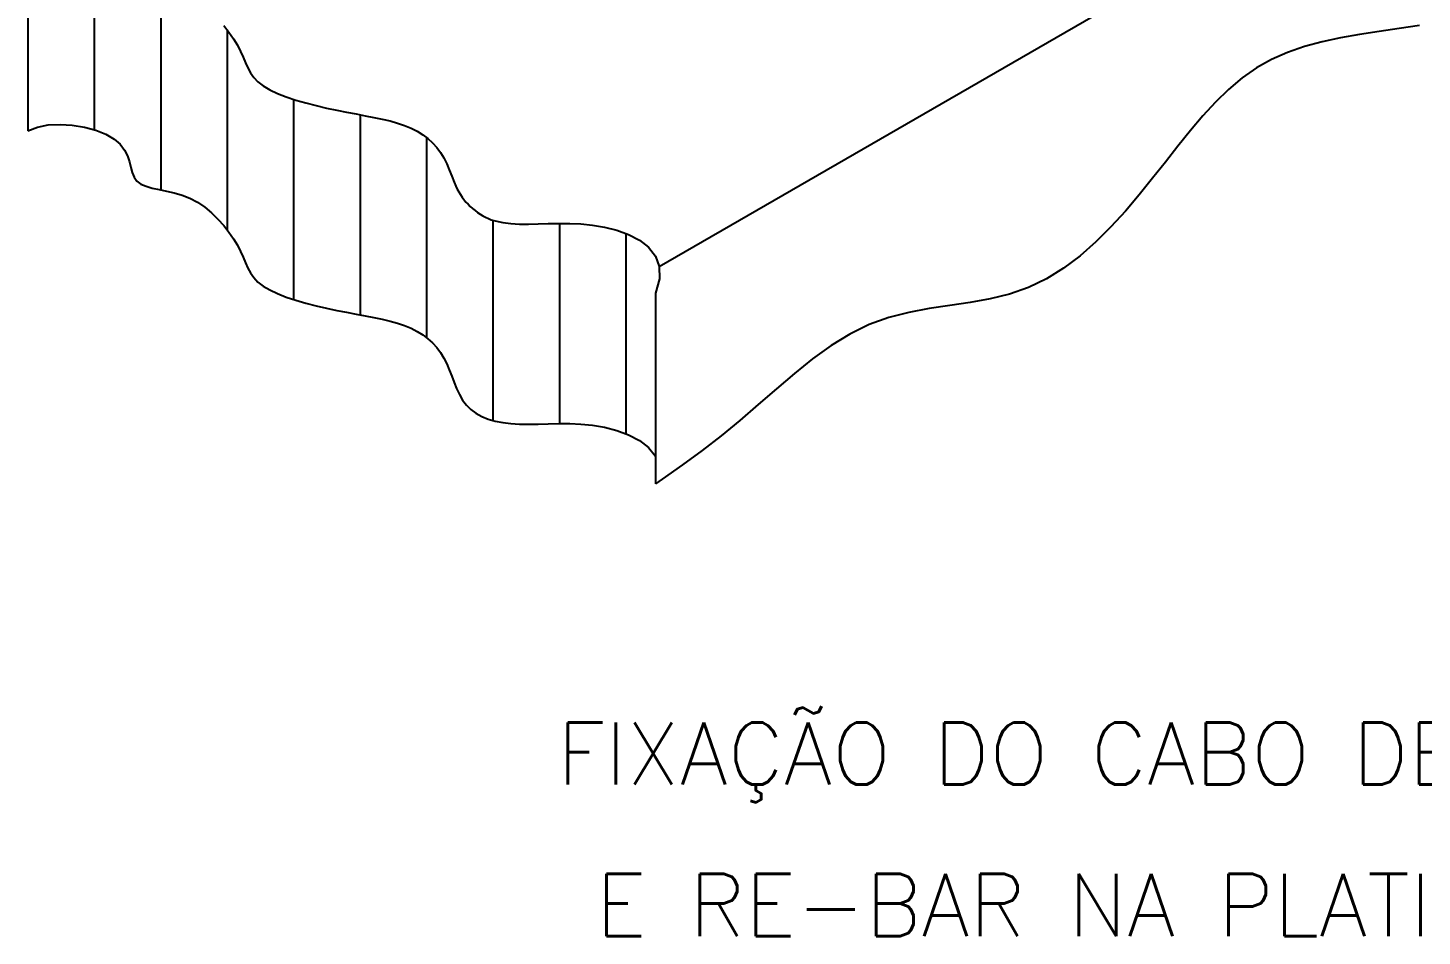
# Model space of a CAD drawing. Header units: millimetres. Extents: x -6476 to -6458.7, y -4451.8 to -4439.
# Drawn here: x -6473.33 to -6465.5, y -4451.84 to -4446.74 of the extents above; entities that cross this region are included whole.
import ezdxf
from ezdxf.enums import TextEntityAlignment as Align

# ---------------------------------------------------------------- set-up
doc = ezdxf.new("R2010")
doc.units = ezdxf.units.MM
doc.header["$LTSCALE"] = 10
doc.layers.add('Termotécnica', color=7, linetype='Continuous')
doc.styles.add('r140', font='romans.shx')

msp = doc.modelspace()

# ---------------------------------------------------------------- linework, layer by layer
at = {"layer": 'Termotécnica', "color": 2}
for p, q in [((-6469.7821, -4448.081), (-6462.6857, -4443.9839)), ((-6473.33, -4446.1948), (-6473.33, -4447.3195)), ((-6469.8033, -4448.231), (-6469.8033, -4449.3024))]:
    msp.add_line(p, q, dxfattribs=at)
at = {"layer": 'Termotécnica', "color": 1}
for p, q in [((-6472.9567, -4446.1889), (-6472.9567, -4447.3136)), ((-6472.5834, -4446.5258), (-6472.5834, -4447.6505)), ((-6472.21, -4446.751), (-6472.21, -4447.8757)), ((-6471.8367, -4447.1419), (-6471.8367, -4448.2666)), ((-6471.4634, -4447.2282), (-6471.4634, -4448.3529)), ((-6471.09, -4447.3566), (-6471.09, -4448.4814)), ((-6471.09, -4447.3566), (-6471.09, -4447.6349)), ((-6470.7167, -4447.8219), (-6470.7167, -4448.9466)), ((-6470.3434, -4447.8388), (-6470.3434, -4448.9635)), ((-6469.97, -4447.8964), (-6469.97, -4449.0211))]:
    msp.add_line(p, q, dxfattribs=at)
at = {"layer": 'Termotécnica', "color": 2}
for points in [[(-6472.2295, -4446.7262), (-6472.2001, -4446.7636), (-6472.1745, -4446.801), (-6472.153, -4446.8374), (-6472.1356, -4446.8721), (-6472.1211, -4446.9049), (-6472.1079, -4446.936), (-6472.0946, -4446.9653), (-6472.0795, -4446.9929), (-6472.0612, -4447.019), (-6472.038, -4447.0436), (-6472.0084, -4447.0668), (-6471.9713, -4447.0886), (-6471.9275, -4447.109), (-6471.8783, -4447.1281), (-6471.825, -4447.1458), (-6471.7687, -4447.1621), (-6471.7107, -4447.1771), (-6471.6523, -4447.1908), (-6471.5948, -4447.203), (-6471.5392, -4447.214), (-6471.4857, -4447.2241), (-6471.4344, -4447.2336), (-6471.3854, -4447.243), (-6471.3388, -4447.2528), (-6471.2946, -4447.2633), (-6471.2528, -4447.2751), (-6471.2136, -4447.2884), (-6471.1769, -4447.3037), (-6471.1429, -4447.3211), (-6471.1114, -4447.3406), (-6471.0825, -4447.3623), (-6471.0562, -4447.3861), (-6471.0324, -4447.4121), (-6471.0112, -4447.4404), (-6470.9926, -4447.4709), (-6470.9764, -4447.5036), (-6470.9619, -4447.5378), (-6470.9483, -4447.5729), (-6470.9349, -4447.6081), (-6470.9256, -4447.6306)], [(-6465.5098, -4446.7277), (-6465.6249, -4446.744), (-6465.7376, -4446.7601), (-6465.8474, -4446.7771), (-6465.954, -4446.7963), (-6466.0569, -4446.8187), (-6466.1561, -4446.8457), (-6466.2509, -4446.8783), (-6466.3413, -4446.9177), (-6466.4268, -4446.9652), (-6466.5073, -4447.0214), (-6466.5837, -4447.0859), (-6466.6568, -4447.1574), (-6466.7278, -4447.235), (-6466.7975, -4447.3177), (-6466.8671, -4447.4044), (-6466.9375, -4447.494), (-6467.0097, -4447.5856), (-6467.0846, -4447.678), (-6467.1625, -4447.7695), (-6467.2437, -4447.8583), (-6467.3285, -4447.9427), (-6467.417, -4448.0209), (-6467.5096, -4448.091), (-6467.6064, -4448.1514), (-6467.7078, -4448.2002), (-6467.8137, -4448.2365), (-6467.9233, -4448.263), (-6468.0357, -4448.283), (-6468.1499, -4448.3), (-6468.2647, -4448.3175), (-6468.3793, -4448.339), (-6468.4925, -4448.3679), (-6468.6034, -4448.4076), (-6468.7113, -4448.4608), (-6468.8166, -4448.5258), (-6468.9201, -4448.6004), (-6469.0224, -4448.6822), (-6469.1242, -4448.7687), (-6469.2264, -4448.8575), (-6469.3295, -4448.9463), (-6469.4345, -4449.0327), (-6469.5419, -4449.1151), (-6469.6522, -4449.1953), (-6469.7661, -4449.276), (-6469.8033, -4449.3024)], [(-6473.33, -4447.3195), (-6473.2769, -4447.2978), (-6473.2155, -4447.2857), (-6473.149, -4447.2824), (-6473.0804, -4447.2869), (-6473.0127, -4447.2983), (-6472.9489, -4447.3157), (-6472.8921, -4447.3382), (-6472.8454, -4447.3648), (-6472.8109, -4447.3946), (-6472.7869, -4447.4266), (-6472.7707, -4447.4595), (-6472.7599, -4447.4924), (-6472.7518, -4447.5242), (-6472.7439, -4447.5536), (-6472.7334, -4447.5797), (-6472.7179, -4447.6014), (-6472.6953, -4447.6179), (-6472.6662, -4447.6304), (-6472.6318, -4447.6401), (-6472.5932, -4447.6485), (-6472.5514, -4447.6571), (-6472.5078, -4447.6672), (-6472.4635, -4447.6803), (-6472.4195, -4447.6977), (-6472.3769, -4447.7206), (-6472.3363, -4447.7484), (-6472.2979, -4447.78), (-6472.2622, -4447.8145), (-6472.2295, -4447.8509), (-6472.2001, -4447.8883), (-6472.1745, -4447.9257), (-6472.153, -4447.9622), (-6472.1356, -4447.9969), (-6472.1211, -4448.0297), (-6472.1079, -4448.0607), (-6472.0946, -4448.09), (-6472.0795, -4448.1177), (-6472.0612, -4448.1438), (-6472.038, -4448.1684), (-6472.0084, -4448.1915), (-6471.9713, -4448.2133), (-6471.9275, -4448.2337), (-6471.8783, -4448.2528), (-6471.825, -4448.2705), (-6471.7687, -4448.2869), (-6471.7107, -4448.3019), (-6471.6523, -4448.3155), (-6471.5948, -4448.3278), (-6471.5392, -4448.3387), (-6471.4857, -4448.3488), (-6471.4344, -4448.3583), (-6471.3854, -4448.3677), (-6471.3388, -4448.3775), (-6471.2946, -4448.3881), (-6471.2528, -4448.3998), (-6471.2136, -4448.4131), (-6471.1769, -4448.4285), (-6471.1429, -4448.4459), (-6471.1114, -4448.4654), (-6471.0825, -4448.487), (-6471.0562, -4448.5108), (-6471.0324, -4448.5368), (-6471.0112, -4448.5651), (-6470.9926, -4448.5956), (-6470.9764, -4448.6283), (-6470.9619, -4448.6625), (-6470.9483, -4448.6976), (-6470.9349, -4448.7328), (-6470.9207, -4448.7673), (-6470.9051, -4448.8005), (-6470.8871, -4448.8316), (-6470.8659, -4448.8598), (-6470.841, -4448.8846), (-6470.8123, -4448.9059), (-6470.7798, -4448.9239), (-6470.7439, -4448.9386), (-6470.7046, -4448.9502), (-6470.662, -4448.9588), (-6470.6163, -4448.9645), (-6470.5677, -4448.9674), (-6470.5163, -4448.9677), (-6470.4622, -4448.9665), (-6470.4056, -4448.9647), (-6470.3465, -4448.9635), (-6470.2853, -4448.9638), (-6470.2219, -4448.9669), (-6470.1565, -4448.9736), (-6470.0892, -4448.9852), (-6470.0209, -4449.0027), (-6469.9545, -4449.0268), (-6469.8938, -4449.0584), (-6469.8424, -4449.0982), (-6469.8039, -4449.147), (-6469.8033, -4449.1488)], [(-6470.7261, -4447.8191), (-6470.7046, -4447.8255), (-6470.662, -4447.8341), (-6470.6163, -4447.8397), (-6470.5677, -4447.8426), (-6470.5163, -4447.843), (-6470.4622, -4447.8418), (-6470.4056, -4447.84), (-6470.3465, -4447.8387), (-6470.2853, -4447.8391), (-6470.2219, -4447.8421), (-6470.1565, -4447.8489), (-6470.0892, -4447.8605), (-6470.0209, -4447.8779), (-6469.9545, -4447.902), (-6469.8938, -4447.9336), (-6469.8424, -4447.9734), (-6469.8039, -4448.0223), (-6469.7821, -4448.081), (-6469.7807, -4448.1503), (-6469.8033, -4448.231)]]:
    msp.add_lwpolyline(points, dxfattribs=at)
msp.add_arc((-6470.5883, -4447.4734), 0.3722, 204.9916, 248.2681, dxfattribs=at)

# ---------------------------------------------------------------- texts
at = {"layer": 'Termotécnica', "color": 5, "style": 'r140'}
for s, p in [(' FIXAÇÃO DO CABO DE COBRE', (-6467.0412, -4451.0984)), ('E RE-BAR NA PLATIBANDA', (-6467.0412, -4451.9497))]:
    msp.add_text(s, height=0.35, dxfattribs=at).set_placement(p, align=Align.BOTTOM_CENTER)

doc.saveas('drawing.dxf')
